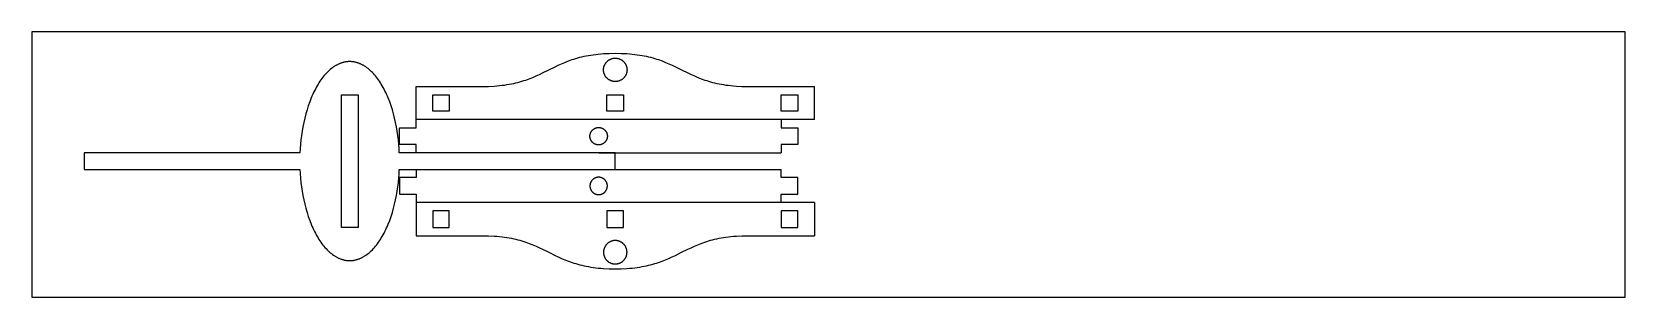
# Model space of a CAD drawing. Header units: inches. Extents: x 0 to 24, y 0 to 4.
import ezdxf

# ---------------------------------------------------------------- set-up
doc = ezdxf.new("R2010")
doc.units = ezdxf.units.IN
doc.header["$MEASUREMENT"] = 0
doc.layers.add('blank', color=7, linetype='Continuous', true_color=0x000000)
doc.layers.add('solid3$laser2', color=7, linetype='Continuous', true_color=0x000000)

msp = doc.modelspace()

# ---------------------------------------------------------------- linework, layer by layer
at = {"layer": 'blank'}
for points in [[(0, 0), (24, 0), (24, 4), (0, 4)], [(8.611, 3.427), (8.611, 3.433), (8.612, 3.439), (8.612, 3.445), (8.613, 3.451), (8.614, 3.457), (8.615, 3.463), (8.616, 3.469), (8.618, 3.475), (8.62, 3.481), (8.622, 3.487), (8.624, 3.493), (8.626, 3.498), (8.629, 3.504), (8.632, 3.509), (8.635, 3.515), (8.638, 3.52), (8.641, 3.525), (8.644, 3.53), (8.648, 3.535), (8.652, 3.54), (8.656, 3.545), (8.66, 3.549), (8.665, 3.554), (8.669, 3.558), (8.674, 3.562), (8.678, 3.566), (8.683, 3.569), (8.688, 3.573), (8.693, 3.576), (8.699, 3.579), (8.704, 3.582), (8.709, 3.585), (8.715, 3.588), (8.721, 3.59), (8.726, 3.593), (8.732, 3.595), (8.738, 3.596), (8.744, 3.598), (8.75, 3.6), (8.756, 3.601), (8.762, 3.602), (8.768, 3.603), (8.774, 3.603), (8.78, 3.603), (8.786, 3.604), (8.792, 3.604), (8.799, 3.603), (8.805, 3.603), (8.811, 3.602), (8.817, 3.601), (8.823, 3.6), (8.829, 3.599), (8.835, 3.597), (8.841, 3.596), (8.847, 3.594), (8.852, 3.591), (8.858, 3.589), (8.864, 3.587), (8.869, 3.584), (8.874, 3.581), (8.88, 3.578), (8.885, 3.575), (8.89, 3.571), (8.895, 3.568), (8.9, 3.564), (8.904, 3.56), (8.909, 3.556), (8.913, 3.551), (8.918, 3.547), (8.922, 3.542), (8.926, 3.538), (8.929, 3.533), (8.933, 3.528), (8.936, 3.523), (8.94, 3.517), (8.943, 3.512), (8.946, 3.507), (8.948, 3.501), (8.951, 3.496), (8.953, 3.49), (8.955, 3.484), (8.957, 3.478), (8.959, 3.472), (8.96, 3.466), (8.961, 3.46), (8.962, 3.454), (8.963, 3.448), (8.964, 3.442), (8.964, 3.436), (8.965, 3.43), (8.965, 3.424), (8.964, 3.418), (8.964, 3.412), (8.963, 3.405), (8.962, 3.399), (8.961, 3.393), (8.96, 3.387), (8.959, 3.381), (8.957, 3.376), (8.955, 3.37), (8.953, 3.364), (8.951, 3.358), (8.948, 3.353), (8.946, 3.347), (8.943, 3.342), (8.94, 3.336), (8.936, 3.331), (8.933, 3.326), (8.929, 3.321), (8.926, 3.316), (8.922, 3.311), (8.918, 3.307), (8.913, 3.302), (8.909, 3.298), (8.904, 3.294), (8.9, 3.29), (8.895, 3.286), (8.89, 3.283), (8.885, 3.279), (8.88, 3.276), (8.874, 3.273), (8.869, 3.27), (8.864, 3.267), (8.858, 3.265), (8.852, 3.262), (8.847, 3.26), (8.841, 3.258), (8.835, 3.257), (8.829, 3.255), (8.823, 3.254), (8.817, 3.253), (8.811, 3.252), (8.805, 3.251), (8.799, 3.25), (8.792, 3.25), (8.786, 3.25), (8.78, 3.25), (8.774, 3.251), (8.768, 3.251), (8.762, 3.252), (8.756, 3.253), (8.75, 3.254), (8.744, 3.256), (8.738, 3.257), (8.732, 3.259), (8.726, 3.261), (8.721, 3.263), (8.715, 3.266), (8.709, 3.269), (8.704, 3.271), (8.699, 3.274), (8.693, 3.278), (8.688, 3.281), (8.683, 3.284), (8.678, 3.288), (8.674, 3.292), (8.669, 3.296), (8.665, 3.3), (8.66, 3.305), (8.656, 3.309), (8.652, 3.314), (8.648, 3.319), (8.644, 3.324), (8.641, 3.329), (8.638, 3.334), (8.635, 3.339), (8.632, 3.344), (8.629, 3.35), (8.626, 3.355), (8.624, 3.361), (8.622, 3.367), (8.62, 3.373), (8.618, 3.378), (8.616, 3.384), (8.615, 3.39), (8.614, 3.396), (8.613, 3.402), (8.612, 3.409), (8.612, 3.415), (8.611, 3.421)], [(8.611, 0.677), (8.611, 0.671), (8.612, 0.665), (8.612, 0.659), (8.613, 0.652), (8.614, 0.646), (8.615, 0.64), (8.616, 0.634), (8.618, 0.628), (8.62, 0.623), (8.622, 0.617), (8.624, 0.611), (8.626, 0.605), (8.629, 0.6), (8.632, 0.594), (8.635, 0.589), (8.638, 0.584), (8.641, 0.579), (8.644, 0.574), (8.648, 0.569), (8.652, 0.564), (8.656, 0.559), (8.66, 0.555), (8.665, 0.55), (8.669, 0.546), (8.674, 0.542), (8.678, 0.538), (8.683, 0.534), (8.688, 0.531), (8.693, 0.528), (8.699, 0.524), (8.704, 0.521), (8.709, 0.519), (8.715, 0.516), (8.721, 0.513), (8.726, 0.511), (8.732, 0.509), (8.738, 0.507), (8.744, 0.506), (8.75, 0.504), (8.756, 0.503), (8.762, 0.502), (8.768, 0.501), (8.774, 0.501), (8.78, 0.5), (8.786, 0.5), (8.792, 0.5), (8.799, 0.5), (8.805, 0.501), (8.811, 0.502), (8.817, 0.503), (8.823, 0.504), (8.829, 0.505), (8.835, 0.507), (8.841, 0.508), (8.847, 0.51), (8.852, 0.512), (8.858, 0.515), (8.864, 0.517), (8.869, 0.52), (8.874, 0.523), (8.88, 0.526), (8.885, 0.529), (8.89, 0.533), (8.895, 0.536), (8.9, 0.54), (8.904, 0.544), (8.909, 0.548), (8.913, 0.552), (8.918, 0.557), (8.922, 0.561), (8.926, 0.566), (8.929, 0.571), (8.933, 0.576), (8.936, 0.581), (8.94, 0.586), (8.943, 0.592), (8.946, 0.597), (8.948, 0.603), (8.951, 0.608), (8.953, 0.614), (8.955, 0.62), (8.957, 0.626), (8.959, 0.631), (8.96, 0.637), (8.961, 0.643), (8.962, 0.649), (8.963, 0.655), (8.964, 0.662), (8.964, 0.668), (8.965, 0.674), (8.965, 0.68), (8.964, 0.686), (8.964, 0.692), (8.963, 0.698), (8.962, 0.704), (8.961, 0.71), (8.96, 0.716), (8.959, 0.722), (8.957, 0.728), (8.955, 0.734), (8.953, 0.74), (8.951, 0.746), (8.948, 0.751), (8.946, 0.757), (8.943, 0.762), (8.94, 0.767), (8.936, 0.773), (8.933, 0.778), (8.929, 0.783), (8.926, 0.788), (8.922, 0.792), (8.918, 0.797), (8.913, 0.801), (8.909, 0.806), (8.904, 0.81), (8.9, 0.814), (8.895, 0.818), (8.89, 0.821), (8.885, 0.825), (8.88, 0.828), (8.874, 0.831), (8.869, 0.834), (8.864, 0.837), (8.858, 0.839), (8.852, 0.841), (8.847, 0.844), (8.841, 0.846), (8.835, 0.847), (8.829, 0.849), (8.823, 0.85), (8.817, 0.851), (8.811, 0.852), (8.805, 0.853), (8.799, 0.853), (8.792, 0.854), (8.786, 0.854), (8.78, 0.853), (8.774, 0.853), (8.768, 0.853), (8.762, 0.852), (8.756, 0.851), (8.75, 0.85), (8.744, 0.848), (8.738, 0.846), (8.732, 0.845), (8.726, 0.843), (8.721, 0.84), (8.715, 0.838), (8.709, 0.835), (8.704, 0.832), (8.699, 0.829), (8.693, 0.826), (8.688, 0.823), (8.683, 0.819), (8.678, 0.816), (8.674, 0.812), (8.669, 0.808), (8.665, 0.804), (8.66, 0.799), (8.656, 0.795), (8.652, 0.79), (8.648, 0.785), (8.644, 0.78), (8.641, 0.775), (8.638, 0.77), (8.635, 0.765), (8.632, 0.759), (8.629, 0.754), (8.626, 0.748), (8.624, 0.743), (8.622, 0.737), (8.62, 0.731), (8.618, 0.725), (8.616, 0.719), (8.615, 0.713), (8.614, 0.707), (8.613, 0.701), (8.612, 0.695), (8.612, 0.689), (8.611, 0.683)]]:
    msp.add_lwpolyline(points, close=True, dxfattribs=at)
for points in [[(6.788, 3.177), (6.879, 3.178), (6.964, 3.183), (7.005, 3.186), (7.044, 3.189), (7.083, 3.194), (7.12, 3.198), (7.156, 3.204), (7.191, 3.21), (7.225, 3.216), (7.258, 3.223), (7.29, 3.23), (7.321, 3.238), (7.352, 3.246), (7.382, 3.255), (7.411, 3.264), (7.439, 3.273), (7.493, 3.293), (7.546, 3.314), (7.596, 3.335), (7.646, 3.357), (7.694, 3.38), (7.788, 3.427), (7.882, 3.474), (7.93, 3.496), (7.979, 3.519), (8.03, 3.54), (8.082, 3.561), (8.137, 3.581), (8.165, 3.59), (8.194, 3.599), (8.224, 3.607), (8.254, 3.616), (8.285, 3.623), (8.318, 3.631), (8.351, 3.638), (8.385, 3.644), (8.42, 3.65), (8.456, 3.655), (8.493, 3.66), (8.531, 3.665), (8.571, 3.668), (8.612, 3.671), (8.697, 3.675), (8.788, 3.677)], [(8.788, 3.677), (8.879, 3.675), (8.964, 3.671), (9.005, 3.668), (9.044, 3.665), (9.083, 3.66), (9.12, 3.655), (9.156, 3.65), (9.191, 3.644), (9.225, 3.638), (9.258, 3.631), (9.29, 3.623), (9.321, 3.616), (9.352, 3.607), (9.382, 3.599), (9.411, 3.59), (9.439, 3.581), (9.493, 3.561), (9.546, 3.54), (9.596, 3.519), (9.646, 3.496), (9.694, 3.474), (9.788, 3.427), (9.882, 3.38), (9.93, 3.357), (9.979, 3.335), (10.03, 3.314), (10.082, 3.293), (10.137, 3.273), (10.165, 3.264), (10.194, 3.255), (10.224, 3.246), (10.254, 3.238), (10.285, 3.23), (10.318, 3.223), (10.351, 3.216), (10.385, 3.21), (10.42, 3.204), (10.456, 3.198), (10.493, 3.194), (10.531, 3.189), (10.571, 3.186), (10.612, 3.183), (10.697, 3.178), (10.788, 3.177)], [(5.788, 3.177), (6.788, 3.177)], [(10.788, 3.177), (11.788, 3.177)], [(8.538, 2.177), (11.288, 2.177)], [(8.538, 1.927), (11.288, 1.927)], [(5.788, 0.927), (6.788, 0.927)], [(6.788, 0.927), (6.879, 0.925), (6.964, 0.921), (7.005, 0.918), (7.044, 0.915), (7.083, 0.91), (7.12, 0.905), (7.156, 0.9), (7.191, 0.894), (7.225, 0.888), (7.258, 0.881), (7.29, 0.873), (7.321, 0.866), (7.352, 0.857), (7.382, 0.849), (7.411, 0.84), (7.439, 0.831), (7.493, 0.811), (7.546, 0.79), (7.596, 0.769), (7.646, 0.746), (7.694, 0.724), (7.788, 0.677), (7.882, 0.63), (7.93, 0.607), (7.979, 0.585), (8.03, 0.564), (8.082, 0.543), (8.137, 0.523), (8.165, 0.514), (8.194, 0.505), (8.224, 0.496), (8.254, 0.488), (8.285, 0.48), (8.318, 0.473), (8.351, 0.466), (8.385, 0.46), (8.42, 0.454), (8.456, 0.448), (8.493, 0.444), (8.531, 0.439), (8.571, 0.436), (8.612, 0.433), (8.697, 0.428), (8.788, 0.427)], [(8.788, 0.427), (8.879, 0.428), (8.964, 0.433), (9.005, 0.436), (9.044, 0.439), (9.083, 0.444), (9.12, 0.448), (9.156, 0.454), (9.191, 0.46), (9.225, 0.466), (9.258, 0.473), (9.29, 0.48), (9.321, 0.488), (9.352, 0.496), (9.382, 0.505), (9.411, 0.514), (9.439, 0.523), (9.493, 0.543), (9.546, 0.564), (9.596, 0.585), (9.646, 0.607), (9.694, 0.63), (9.788, 0.677), (9.882, 0.724), (9.93, 0.746), (9.979, 0.769), (10.03, 0.79), (10.082, 0.811), (10.137, 0.831), (10.165, 0.84), (10.194, 0.849), (10.224, 0.857), (10.254, 0.866), (10.285, 0.873), (10.318, 0.881), (10.351, 0.888), (10.385, 0.894), (10.42, 0.9), (10.456, 0.905), (10.493, 0.91), (10.531, 0.915), (10.571, 0.918), (10.612, 0.921), (10.697, 0.925), (10.788, 0.927)], [(10.788, 0.927), (11.788, 0.927)]]:
    msp.add_lwpolyline(points, dxfattribs=at)
at = {"layer": 'solid3$laser2'}
for points in [[(5.535, 2.176), (5.532, 2.241), (5.527, 2.306), (5.521, 2.372), (5.513, 2.438), (5.503, 2.504), (5.492, 2.569), (5.479, 2.635), (5.464, 2.699), (5.448, 2.763), (5.43, 2.825), (5.411, 2.886), (5.39, 2.945), (5.368, 3.003), (5.356, 3.031), (5.344, 3.058), (5.331, 3.085), (5.319, 3.111), (5.305, 3.137), (5.292, 3.162), (5.278, 3.186), (5.264, 3.209), (5.25, 3.232), (5.236, 3.254), (5.221, 3.276), (5.206, 3.296), (5.191, 3.316), (5.176, 3.335), (5.16, 3.353), (5.144, 3.371), (5.129, 3.388), (5.113, 3.403), (5.097, 3.418), (5.08, 3.432), (5.064, 3.446), (5.048, 3.458), (5.031, 3.47), (5.023, 3.476), (5.015, 3.481), (5.007, 3.486), (4.999, 3.491), (4.99, 3.496), (4.982, 3.5), (4.974, 3.504), (4.966, 3.509), (4.957, 3.513), (4.949, 3.516), (4.941, 3.52), (4.933, 3.523), (4.924, 3.526), (4.916, 3.529), (4.908, 3.532), (4.9, 3.534), (4.892, 3.537), (4.884, 3.539), (4.875, 3.541), (4.867, 3.543), (4.859, 3.544), (4.851, 3.546), (4.843, 3.547), (4.835, 3.548), (4.827, 3.549), (4.819, 3.55), (4.811, 3.551), (4.804, 3.551), (4.796, 3.551), (4.788, 3.551), (4.78, 3.551), (4.772, 3.551), (4.764, 3.551), (4.756, 3.55), (4.748, 3.549), (4.74, 3.548), (4.732, 3.547), (4.724, 3.546), (4.716, 3.544), (4.708, 3.543), (4.7, 3.541), (4.692, 3.539), (4.684, 3.537), (4.676, 3.534), (4.668, 3.532), (4.659, 3.529), (4.651, 3.526), (4.643, 3.523), (4.635, 3.52), (4.627, 3.516), (4.618, 3.513), (4.61, 3.509), (4.602, 3.504), (4.594, 3.5), (4.585, 3.496), (4.577, 3.491), (4.569, 3.486), (4.561, 3.481), (4.552, 3.476), (4.544, 3.47), (4.528, 3.458), (4.511, 3.446), (4.495, 3.432), (4.479, 3.418), (4.463, 3.403), (4.447, 3.388), (4.431, 3.371), (4.415, 3.353), (4.4, 3.335), (4.384, 3.316), (4.369, 3.296), (4.354, 3.276), (4.34, 3.254), (4.325, 3.232), (4.311, 3.209), (4.297, 3.186), (4.283, 3.162), (4.27, 3.137), (4.257, 3.111), (4.244, 3.085), (4.231, 3.058), (4.219, 3.031), (4.208, 3.003), (4.185, 2.945), (4.164, 2.886), (4.145, 2.825), (4.127, 2.763), (4.111, 2.699), (4.096, 2.635), (4.083, 2.569), (4.072, 2.504), (4.062, 2.438), (4.054, 2.372), (4.048, 2.306), (4.043, 2.241), (4.039, 2.176)], [(5.788, 2.677), (5.788, 3.177)], [(11.788, 2.677), (11.788, 3.177)], [(4.663, 1.051), (4.663, 3.051)], [(4.663, 3.051), (4.913, 3.051)], [(4.913, 3.051), (4.913, 1.051)], [(11.788, 2.677), (5.788, 2.677)], [(5.788, 2.552), (5.788, 2.677)], [(11.288, 2.677), (11.288, 2.552)], [(5.538, 2.302), (5.538, 2.552)], [(5.538, 2.552), (5.788, 2.552)], [(11.288, 2.552), (11.538, 2.552)], [(11.538, 2.552), (11.538, 2.302)], [(4.039, 2.176), (0.788, 2.176)], [(0.788, 2.176), (0.788, 1.926)], [(8.788, 2.176), (5.535, 2.176)], [(5.788, 2.302), (5.538, 2.302)], [(5.788, 2.177), (5.788, 2.302)], [(8.788, 1.927), (8.788, 2.177)], [(11.538, 2.302), (11.288, 2.302)], [(11.288, 2.302), (11.288, 2.177)], [(0.788, 1.926), (4.039, 1.926)], [(4.039, 1.926), (4.043, 1.862), (4.048, 1.796), (4.054, 1.731), (4.062, 1.665), (4.072, 1.599), (4.083, 1.533), (4.096, 1.468), (4.111, 1.404), (4.127, 1.34), (4.145, 1.278), (4.164, 1.217), (4.185, 1.157), (4.208, 1.1), (4.219, 1.072), (4.231, 1.044), (4.244, 1.018), (4.257, 0.991), (4.27, 0.966), (4.283, 0.941), (4.297, 0.917), (4.311, 0.893), (4.325, 0.87), (4.34, 0.848), (4.354, 0.827), (4.369, 0.806), (4.384, 0.786), (4.4, 0.767), (4.415, 0.749), (4.431, 0.732), (4.447, 0.715), (4.463, 0.699), (4.479, 0.684), (4.495, 0.67), (4.511, 0.657), (4.528, 0.644), (4.544, 0.633), (4.552, 0.627), (4.561, 0.622), (4.569, 0.617), (4.577, 0.612), (4.585, 0.607), (4.594, 0.602), (4.602, 0.598), (4.61, 0.594), (4.618, 0.59), (4.627, 0.586), (4.635, 0.583), (4.643, 0.58), (4.651, 0.576), (4.659, 0.573), (4.668, 0.571), (4.676, 0.568), (4.684, 0.566), (4.692, 0.564), (4.7, 0.562), (4.708, 0.56), (4.716, 0.558), (4.724, 0.557), (4.732, 0.555), (4.74, 0.554), (4.748, 0.553), (4.756, 0.553), (4.764, 0.552), (4.772, 0.552), (4.78, 0.551), (4.788, 0.551), (4.796, 0.551), (4.804, 0.552), (4.811, 0.552), (4.819, 0.553), (4.827, 0.553), (4.835, 0.554), (4.843, 0.555), (4.851, 0.557), (4.859, 0.558), (4.867, 0.56), (4.875, 0.562), (4.884, 0.564), (4.892, 0.566), (4.9, 0.568), (4.908, 0.571), (4.916, 0.573), (4.924, 0.576), (4.933, 0.58), (4.941, 0.583), (4.949, 0.586), (4.957, 0.59), (4.966, 0.594), (4.974, 0.598), (4.982, 0.602), (4.99, 0.607), (4.999, 0.612), (5.007, 0.617), (5.015, 0.622), (5.023, 0.627), (5.031, 0.633), (5.048, 0.644), (5.064, 0.657), (5.08, 0.67), (5.097, 0.684), (5.113, 0.699), (5.129, 0.715), (5.144, 0.732), (5.16, 0.749), (5.176, 0.767), (5.191, 0.786), (5.206, 0.806), (5.221, 0.827), (5.236, 0.848), (5.25, 0.87), (5.264, 0.893), (5.278, 0.917), (5.292, 0.941), (5.305, 0.966), (5.319, 0.991), (5.331, 1.018), (5.344, 1.044), (5.356, 1.072), (5.368, 1.1), (5.39, 1.157), (5.411, 1.216), (5.43, 1.277), (5.448, 1.34), (5.464, 1.404), (5.479, 1.468), (5.492, 1.533), (5.503, 1.599), (5.513, 1.665), (5.521, 1.731), (5.527, 1.796), (5.532, 1.862), (5.535, 1.926)], [(5.535, 1.926), (8.788, 1.926)], [(5.788, 1.927), (5.788, 1.802)], [(11.288, 1.802), (11.288, 1.927)], [(5.788, 1.802), (5.538, 1.802)], [(5.538, 1.802), (5.538, 1.552)], [(11.538, 1.802), (11.288, 1.802)], [(11.538, 1.552), (11.538, 1.802)], [(5.538, 1.552), (5.788, 1.552)], [(5.788, 1.552), (5.788, 1.427)], [(11.288, 1.427), (11.288, 1.552)], [(11.288, 1.552), (11.538, 1.552)], [(11.788, 1.427), (5.788, 1.427)], [(5.788, 1.427), (5.788, 0.927)], [(11.788, 1.427), (11.788, 0.927)], [(4.913, 1.051), (4.663, 1.051)]]:
    msp.add_lwpolyline(points, dxfattribs=at)
for points in [[(6.288, 2.802), (6.038, 2.802), (6.038, 3.052), (6.288, 3.052)], [(8.913, 2.802), (8.663, 2.802), (8.663, 3.052), (8.913, 3.052)], [(11.538, 2.802), (11.288, 2.802), (11.288, 3.052), (11.538, 3.052)], [(8.407, 2.427), (8.407, 2.431), (8.407, 2.436), (8.407, 2.441), (8.408, 2.445), (8.409, 2.45), (8.409, 2.454), (8.41, 2.458), (8.412, 2.463), (8.413, 2.467), (8.414, 2.472), (8.416, 2.476), (8.418, 2.48), (8.42, 2.484), (8.422, 2.488), (8.424, 2.492), (8.426, 2.496), (8.429, 2.5), (8.431, 2.504), (8.434, 2.507), (8.437, 2.511), (8.44, 2.514), (8.443, 2.518), (8.446, 2.521), (8.45, 2.524), (8.453, 2.527), (8.457, 2.53), (8.46, 2.533), (8.464, 2.535), (8.468, 2.538), (8.472, 2.54), (8.476, 2.542), (8.48, 2.545), (8.484, 2.546), (8.488, 2.548), (8.492, 2.55), (8.496, 2.551), (8.501, 2.553), (8.505, 2.554), (8.51, 2.555), (8.514, 2.556), (8.519, 2.557), (8.523, 2.557), (8.528, 2.558), (8.532, 2.558), (8.537, 2.558), (8.541, 2.558), (8.546, 2.558), (8.55, 2.558), (8.555, 2.557), (8.559, 2.556), (8.564, 2.556), (8.568, 2.555), (8.573, 2.553), (8.577, 2.552), (8.581, 2.551), (8.586, 2.549), (8.59, 2.547), (8.594, 2.546), (8.598, 2.543), (8.602, 2.541), (8.606, 2.539), (8.61, 2.537), (8.614, 2.534), (8.617, 2.531), (8.621, 2.529), (8.624, 2.526), (8.628, 2.522), (8.631, 2.519), (8.634, 2.516), (8.637, 2.513), (8.64, 2.509), (8.643, 2.506), (8.646, 2.502), (8.648, 2.498), (8.651, 2.494), (8.653, 2.49), (8.655, 2.486), (8.657, 2.482), (8.659, 2.478), (8.66, 2.474), (8.662, 2.469), (8.663, 2.465), (8.665, 2.461), (8.666, 2.456), (8.667, 2.452), (8.667, 2.447), (8.668, 2.443), (8.669, 2.438), (8.669, 2.434), (8.669, 2.429), (8.669, 2.425), (8.669, 2.42), (8.669, 2.416), (8.668, 2.411), (8.667, 2.406), (8.667, 2.402), (8.666, 2.398), (8.665, 2.393), (8.663, 2.389), (8.662, 2.384), (8.66, 2.38), (8.659, 2.376), (8.657, 2.372), (8.655, 2.368), (8.653, 2.364), (8.651, 2.36), (8.648, 2.356), (8.646, 2.352), (8.643, 2.348), (8.64, 2.345), (8.637, 2.341), (8.634, 2.338), (8.631, 2.335), (8.628, 2.331), (8.624, 2.328), (8.621, 2.325), (8.617, 2.322), (8.614, 2.32), (8.61, 2.317), (8.606, 2.315), (8.602, 2.312), (8.598, 2.31), (8.594, 2.308), (8.59, 2.306), (8.586, 2.305), (8.581, 2.303), (8.577, 2.302), (8.573, 2.3), (8.568, 2.299), (8.564, 2.298), (8.559, 2.297), (8.555, 2.297), (8.55, 2.296), (8.546, 2.296), (8.541, 2.296), (8.537, 2.296), (8.532, 2.296), (8.528, 2.296), (8.523, 2.296), (8.519, 2.297), (8.514, 2.298), (8.51, 2.299), (8.505, 2.3), (8.501, 2.301), (8.496, 2.302), (8.492, 2.304), (8.488, 2.306), (8.484, 2.307), (8.48, 2.309), (8.476, 2.311), (8.472, 2.314), (8.468, 2.316), (8.464, 2.318), (8.46, 2.321), (8.457, 2.324), (8.453, 2.327), (8.45, 2.33), (8.446, 2.333), (8.443, 2.336), (8.44, 2.339), (8.437, 2.343), (8.434, 2.346), (8.431, 2.35), (8.429, 2.354), (8.426, 2.358), (8.424, 2.362), (8.422, 2.366), (8.42, 2.37), (8.418, 2.374), (8.416, 2.378), (8.414, 2.382), (8.413, 2.387), (8.412, 2.391), (8.41, 2.395), (8.409, 2.4), (8.409, 2.404), (8.408, 2.409), (8.407, 2.413), (8.407, 2.418), (8.407, 2.422)], [(8.407, 1.677), (8.407, 1.672), (8.407, 1.668), (8.407, 1.663), (8.408, 1.659), (8.409, 1.654), (8.409, 1.65), (8.41, 1.645), (8.412, 1.641), (8.413, 1.637), (8.414, 1.632), (8.416, 1.628), (8.418, 1.624), (8.42, 1.62), (8.422, 1.616), (8.424, 1.612), (8.426, 1.608), (8.429, 1.604), (8.431, 1.6), (8.434, 1.596), (8.437, 1.593), (8.44, 1.589), (8.443, 1.586), (8.446, 1.583), (8.45, 1.58), (8.453, 1.577), (8.457, 1.574), (8.46, 1.571), (8.464, 1.568), (8.468, 1.566), (8.472, 1.564), (8.476, 1.561), (8.48, 1.559), (8.484, 1.557), (8.488, 1.556), (8.492, 1.554), (8.496, 1.552), (8.501, 1.551), (8.505, 1.55), (8.51, 1.549), (8.514, 1.548), (8.519, 1.547), (8.523, 1.546), (8.528, 1.546), (8.532, 1.546), (8.537, 1.546), (8.541, 1.546), (8.546, 1.546), (8.55, 1.546), (8.555, 1.547), (8.559, 1.547), (8.564, 1.548), (8.568, 1.549), (8.573, 1.55), (8.577, 1.552), (8.581, 1.553), (8.586, 1.555), (8.59, 1.556), (8.594, 1.558), (8.598, 1.56), (8.602, 1.562), (8.606, 1.565), (8.61, 1.567), (8.614, 1.57), (8.617, 1.572), (8.621, 1.575), (8.624, 1.578), (8.628, 1.581), (8.631, 1.585), (8.634, 1.588), (8.637, 1.591), (8.64, 1.595), (8.643, 1.598), (8.646, 1.602), (8.648, 1.606), (8.651, 1.61), (8.653, 1.614), (8.655, 1.618), (8.657, 1.622), (8.659, 1.626), (8.66, 1.63), (8.662, 1.634), (8.663, 1.639), (8.665, 1.643), (8.666, 1.648), (8.667, 1.652), (8.667, 1.656), (8.668, 1.661), (8.669, 1.666), (8.669, 1.67), (8.669, 1.675), (8.669, 1.679), (8.669, 1.684), (8.669, 1.688), (8.668, 1.693), (8.667, 1.697), (8.667, 1.702), (8.666, 1.706), (8.665, 1.711), (8.663, 1.715), (8.662, 1.719), (8.66, 1.724), (8.659, 1.728), (8.657, 1.732), (8.655, 1.736), (8.653, 1.74), (8.651, 1.744), (8.648, 1.748), (8.646, 1.752), (8.643, 1.756), (8.64, 1.759), (8.637, 1.763), (8.634, 1.766), (8.631, 1.769), (8.628, 1.772), (8.624, 1.776), (8.621, 1.779), (8.617, 1.781), (8.614, 1.784), (8.61, 1.787), (8.606, 1.789), (8.602, 1.791), (8.598, 1.793), (8.594, 1.796), (8.59, 1.797), (8.586, 1.799), (8.581, 1.801), (8.577, 1.802), (8.573, 1.803), (8.568, 1.805), (8.564, 1.806), (8.559, 1.806), (8.555, 1.807), (8.55, 1.808), (8.546, 1.808), (8.541, 1.808), (8.537, 1.808), (8.532, 1.808), (8.528, 1.808), (8.523, 1.807), (8.519, 1.807), (8.514, 1.806), (8.51, 1.805), (8.505, 1.804), (8.501, 1.803), (8.496, 1.801), (8.492, 1.8), (8.488, 1.798), (8.484, 1.796), (8.48, 1.795), (8.476, 1.792), (8.472, 1.79), (8.468, 1.788), (8.464, 1.785), (8.46, 1.783), (8.457, 1.78), (8.453, 1.777), (8.45, 1.774), (8.446, 1.771), (8.443, 1.768), (8.44, 1.764), (8.437, 1.761), (8.434, 1.757), (8.431, 1.754), (8.429, 1.75), (8.426, 1.746), (8.424, 1.742), (8.422, 1.738), (8.42, 1.734), (8.418, 1.73), (8.416, 1.726), (8.414, 1.722), (8.413, 1.717), (8.412, 1.713), (8.41, 1.708), (8.409, 1.704), (8.409, 1.7), (8.408, 1.695), (8.407, 1.691), (8.407, 1.686), (8.407, 1.681)], [(6.288, 1.302), (6.038, 1.302), (6.038, 1.052), (6.288, 1.052)], [(8.913, 1.302), (8.663, 1.302), (8.663, 1.052), (8.913, 1.052)], [(11.538, 1.302), (11.288, 1.302), (11.288, 1.052), (11.538, 1.052)]]:
    msp.add_lwpolyline(points, close=True, dxfattribs=at)

doc.saveas('drawing.dxf')
